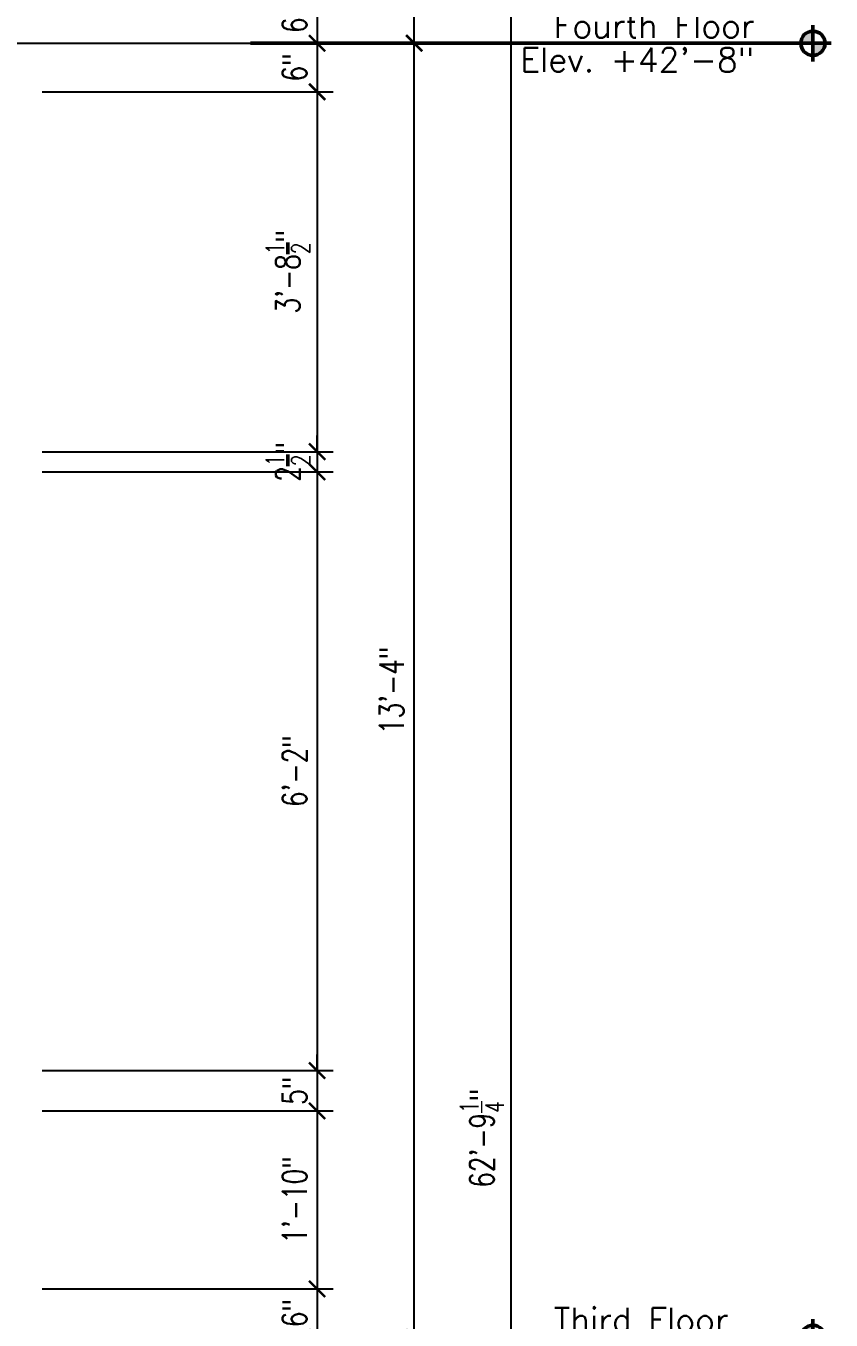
# Model space of a CAD drawing. Header units: inches. Extents: x 3850 to 5846, y -3 to 909.
# Drawn here: x 4800.3 to 4899.9, y 411.1 to 571.1 of the extents above; entities that cross this region are included whole.
import ezdxf

# ---------------------------------------------------------------- set-up
doc = ezdxf.new("R2010")
doc.units = ezdxf.units.IN
doc.header["$LTSCALE"] = 0.5
doc.header["$MEASUREMENT"] = 0
doc.layers.get('0').update_dxf_attribs({"lineweight": 18})
doc.layers.get('Defpoints').update_dxf_attribs({"color": 140, "lineweight": 18})
doc.layers.add('A-Anno-Dims', color=211, linetype='Continuous', lineweight=18)
doc.layers.add('A-Detl-Wide', color=213, linetype='Continuous', lineweight=50)
doc.styles.add('Arch-Dim', font='romans.shx', dxfattribs={"width": 0.75})
doc.styles.add('RomanS', font='romans.shx')
doc.dimstyles.new('Aec-Arch-I-96', dxfattribs={"dimscale": 96, "dimtxt": 0.09375, "dimasz": 0.0625, "dimexe": 0.0625, "dimexo": 0.0625, "dimgap": 0.03125, "dimtad": 1, "dimdec": 4, "dimzin": 3, "dimdsep": 46, "dimlunit": 4, "dimtxsty": 'Arch-Dim', "dimblk": 'ARCHTICK', "dimcen": 0.09375, "dimazin": 2, "dimtfac": 0.75, "dimtdec": 4, "dimtix": 1, "dimtmove": 2, "dimatfit": 2, "dimfxl": 1, "dimtolj": 1, "dimtzin": 0, "dimarcsym": 0})

# ---------------------------------------------------------------- blocks, each defined once
blk = doc.blocks.new('Anno_Elevation_Label_1')
at = {"linetype": 'ByBlock'}
h = blk.add_hatch(color=0, dxfattribs=at)
h.paths.add_polyline_path([(-0.7799, 0.0469), (-0.7799, 0), (-0.733, 0, 0.414214)])
h.paths.add_polyline_path([(-0.7799, 0), (-0.8268, 0, 0.414214), (-0.7799, -0.0469)])
at = {"color": 0, "linetype": 'ByBlock'}
for p, q in [((-0.7799, -0.0703), (-0.7799, 0.0703)), ((-0.8502, 0), (0, 0))]:
    blk.add_line(p, q, dxfattribs=at)
blk.add_circle((-0.7799, 0), 0.0469, dxfattribs=at)
at = {"color": 0, "linetype": 'ByBlock', "style": 'RomanS'}
for tag, p in [('LABEL', (-0.7308, 0.0207)), ('ELEVATION', (-0.7308, -0.111))]:
    blk.add_attdef(tag, p, '', height=0.0938, dxfattribs=at)
blk = doc.blocks.new('_ArchTick')
at = {"color": 0, "linetype": 'ByBlock', "const_width": 0.15}
blk.add_lwpolyline([(-0.5, -0.5), (0.5, 0.5)], dxfattribs=at)
blk = doc.blocks.new('*D154')
at = {"layer": 'A-Anno-Dims', "color": 0, "lineweight": -2, "transparency": 16777216}
for p, q in [((4802.32, 569), (4850.32, 569)), ((4848.32, 409), (4848.32, 569)), ((4802.32, 409), (4850.32, 409))]:
    blk.add_line(p, q, dxfattribs=at)
at = {"layer": 'Defpoints', "color": 0, "transparency": 16777216}
for p in [(4800.32, 569), (4848.32, 569), (4800.32, 409)]:
    blk.add_point(p, dxfattribs=at)
at = {"layer": 'A-Anno-Dims', "color": 0, "lineweight": -2, "transparency": 16777216, "xscale": 2, "yscale": 2, "zscale": 2}
for p, rotation in [((4848.32, 569), 90), ((4848.32, 409), 270)]:
    blk.add_blockref('_ArchTick', p, dxfattribs=dict(at, rotation=rotation))
at = {"layer": 'A-Anno-Dims', "color": 0, "transparency": 16777216, "insert": (4845.53, 489), "char_height": 3, "attachment_point": 5, "rotation": 90, "style": 'Arch-Dim'}
blk.add_mtext('\\A1;13\'-4"', dxfattribs=at)
blk = doc.blocks.new('*D155')
at = {"layer": 'A-Anno-Dims', "color": 0, "lineweight": -2, "transparency": 16777216}
for p, q in [((4802.32, 729), (4850.32, 729)), ((4848.32, 569), (4848.32, 729)), ((4802.32, 569), (4850.32, 569))]:
    blk.add_line(p, q, dxfattribs=at)
at = {"layer": 'Defpoints', "color": 0, "transparency": 16777216}
for p in [(4800.32, 729), (4848.32, 729), (4800.32, 569)]:
    blk.add_point(p, dxfattribs=at)
at = {"layer": 'A-Anno-Dims', "color": 0, "lineweight": -2, "transparency": 16777216, "xscale": 2, "yscale": 2, "zscale": 2}
for p, rotation in [((4848.32, 729), 90), ((4848.32, 569), 270)]:
    blk.add_blockref('_ArchTick', p, dxfattribs=dict(at, rotation=rotation))
at = {"layer": 'A-Anno-Dims', "color": 0, "transparency": 16777216, "insert": (4845.53, 649), "char_height": 3, "attachment_point": 5, "rotation": 90, "style": 'Arch-Dim'}
blk.add_mtext('\\A1;13\'-4"', dxfattribs=at)
blk = doc.blocks.new('*D157')
at = {"layer": 'A-Anno-Dims', "color": 0, "lineweight": -2, "transparency": 16777216}
for p, q in [((4802.32, 810.25), (4862.32, 810.25)), ((4860.32, 57), (4860.32, 810.25)), ((4802.32, 57), (4862.32, 57))]:
    blk.add_line(p, q, dxfattribs=at)
at = {"layer": 'Defpoints', "color": 0, "transparency": 16777216}
for p in [(4800.32, 810.25), (4860.32, 810.25), (4800.32, 57)]:
    blk.add_point(p, dxfattribs=at)
at = {"layer": 'A-Anno-Dims', "color": 0, "lineweight": -2, "transparency": 16777216, "xscale": 2, "yscale": 2, "zscale": 2}
for p, rotation in [((4860.32, 810.25), 90), ((4860.32, 57), 270)]:
    blk.add_blockref('_ArchTick', p, dxfattribs=dict(at, rotation=rotation))
at = {"layer": 'A-Anno-Dims', "color": 0, "transparency": 16777216, "insert": (4856.7, 433.63), "char_height": 3, "attachment_point": 5, "rotation": 90, "style": 'Arch-Dim'}
blk.add_mtext('\\A1;62\'-9{\\H0.750000x;\\S1/4;}"', dxfattribs=at)
blk = doc.blocks.new('*D183')
at = {"layer": 'A-Detl-Wide', "color": 0, "lineweight": -2, "transparency": 16777216}
for p, q in [((4802.32, 575), (4838.32, 575)), ((4836.32, 575), (4836.32, 569)), ((4795.82, 569), (4838.32, 569))]:
    blk.add_line(p, q, dxfattribs=at)
at = {"layer": 'Defpoints', "color": 0, "transparency": 16777216}
for p in [(4800.32, 575), (4793.82, 569), (4836.32, 569)]:
    blk.add_point(p, dxfattribs=at)
at = {"layer": 'A-Detl-Wide', "color": 0, "lineweight": -2, "transparency": 16777216, "xscale": 2, "yscale": 2, "zscale": 2}
for p, rotation in [((4836.32, 575), 90), ((4836.32, 569), 270)]:
    blk.add_blockref('_ArchTick', p, dxfattribs=dict(at, rotation=rotation))
at = {"layer": 'A-Detl-Wide', "color": 0, "transparency": 16777216, "insert": (4833.53, 572), "char_height": 3, "attachment_point": 5, "rotation": 90, "style": 'Arch-Dim'}
blk.add_mtext('\\A1;6"', dxfattribs=at)
blk = doc.blocks.new('*D184')
at = {"layer": 'A-Detl-Wide', "color": 0, "lineweight": -2, "transparency": 16777216}
for p, q in [((4795.82, 569), (4838.32, 569)), ((4836.32, 569), (4836.32, 563)), ((4802.32, 563), (4838.32, 563))]:
    blk.add_line(p, q, dxfattribs=at)
at = {"layer": 'Defpoints', "color": 0, "transparency": 16777216}
for p in [(4793.82, 569), (4800.32, 563), (4836.32, 563)]:
    blk.add_point(p, dxfattribs=at)
at = {"layer": 'A-Detl-Wide', "color": 0, "lineweight": -2, "transparency": 16777216, "xscale": 2, "yscale": 2, "zscale": 2}
for p, rotation in [((4836.32, 569), 90), ((4836.32, 563), 270)]:
    blk.add_blockref('_ArchTick', p, dxfattribs=dict(at, rotation=rotation))
at = {"layer": 'A-Detl-Wide', "color": 0, "transparency": 16777216, "insert": (4833.53, 566), "char_height": 3, "attachment_point": 5, "rotation": 90, "style": 'Arch-Dim'}
blk.add_mtext('\\A1;6"', dxfattribs=at)
blk = doc.blocks.new('*D185')
at = {"layer": 'A-Detl-Wide', "color": 0, "lineweight": -2, "transparency": 16777216}
for p, q in [((4802.32, 563), (4838.32, 563)), ((4836.32, 563), (4836.32, 518.5)), ((4802.32, 518.5), (4838.32, 518.5))]:
    blk.add_line(p, q, dxfattribs=at)
at = {"layer": 'Defpoints', "color": 0, "transparency": 16777216}
for p in [(4800.32, 563), (4800.32, 518.5), (4836.32, 518.5)]:
    blk.add_point(p, dxfattribs=at)
at = {"layer": 'A-Detl-Wide', "color": 0, "lineweight": -2, "transparency": 16777216, "xscale": 2, "yscale": 2, "zscale": 2}
for p, rotation in [((4836.32, 563), 90), ((4836.32, 518.5), 270)]:
    blk.add_blockref('_ArchTick', p, dxfattribs=dict(at, rotation=rotation))
at = {"layer": 'A-Detl-Wide', "color": 0, "transparency": 16777216, "insert": (4832.7, 540.75), "char_height": 3, "attachment_point": 5, "rotation": 90, "style": 'Arch-Dim'}
blk.add_mtext('\\A1;3\'-8{\\H0.750000x;\\S1/2;}"', dxfattribs=at)
blk = doc.blocks.new('*D186')
at = {"layer": 'A-Detl-Wide', "color": 0, "lineweight": -2, "transparency": 16777216}
for p, q in [((4836.32, 518.5), (4836.32, 520.5)), ((4802.32, 518.5), (4838.32, 518.5)), ((4836.32, 518.5), (4836.32, 516)), ((4802.32, 516), (4838.32, 516)), ((4836.32, 516), (4836.32, 514))]:
    blk.add_line(p, q, dxfattribs=at)
at = {"layer": 'Defpoints', "color": 0, "transparency": 16777216}
for p in [(4800.32, 518.5), (4800.32, 516), (4836.32, 516)]:
    blk.add_point(p, dxfattribs=at)
at = {"layer": 'A-Detl-Wide', "color": 0, "lineweight": -2, "transparency": 16777216, "xscale": 2, "yscale": 2, "zscale": 2}
for p, rotation in [((4836.32, 518.5), 270), ((4836.32, 516), 90)]:
    blk.add_blockref('_ArchTick', p, dxfattribs=dict(at, rotation=rotation))
at = {"layer": 'A-Detl-Wide', "color": 0, "transparency": 16777216, "insert": (4832.7, 517.25), "char_height": 3, "attachment_point": 5, "rotation": 90, "style": 'Arch-Dim'}
blk.add_mtext('\\A1;2{\\H0.750000x;\\S1/2;}"', dxfattribs=at)
blk = doc.blocks.new('*D187')
at = {"layer": 'A-Detl-Wide', "color": 0, "lineweight": -2, "transparency": 16777216}
for p, q in [((4836.32, 442), (4836.32, 444)), ((4802.32, 442), (4838.32, 442)), ((4836.32, 442), (4836.32, 437)), ((4802.32, 437), (4838.32, 437)), ((4836.32, 437), (4836.32, 435))]:
    blk.add_line(p, q, dxfattribs=at)
at = {"layer": 'Defpoints', "color": 0, "transparency": 16777216}
for p in [(4800.32, 442), (4800.32, 437), (4836.32, 437)]:
    blk.add_point(p, dxfattribs=at)
at = {"layer": 'A-Detl-Wide', "color": 0, "lineweight": -2, "transparency": 16777216, "xscale": 2, "yscale": 2, "zscale": 2}
for p, rotation in [((4836.32, 442), 270), ((4836.32, 437), 90)]:
    blk.add_blockref('_ArchTick', p, dxfattribs=dict(at, rotation=rotation))
at = {"layer": 'A-Detl-Wide', "color": 0, "transparency": 16777216, "insert": (4833.53, 439.5), "char_height": 3, "attachment_point": 5, "rotation": 90, "style": 'Arch-Dim'}
blk.add_mtext('\\A1;5"', dxfattribs=at)
blk = doc.blocks.new('*D188')
at = {"layer": 'A-Detl-Wide', "color": 0, "lineweight": -2, "transparency": 16777216}
for p, q in [((4802.32, 437), (4838.32, 437)), ((4836.32, 437), (4836.32, 415)), ((4802.32, 415), (4838.32, 415))]:
    blk.add_line(p, q, dxfattribs=at)
at = {"layer": 'Defpoints', "color": 0, "transparency": 16777216}
for p in [(4800.32, 437), (4800.32, 415), (4836.32, 415)]:
    blk.add_point(p, dxfattribs=at)
at = {"layer": 'A-Detl-Wide', "color": 0, "lineweight": -2, "transparency": 16777216, "xscale": 2, "yscale": 2, "zscale": 2}
for p, rotation in [((4836.32, 437), 90), ((4836.32, 415), 270)]:
    blk.add_blockref('_ArchTick', p, dxfattribs=dict(at, rotation=rotation))
at = {"layer": 'A-Detl-Wide', "color": 0, "transparency": 16777216, "insert": (4833.53, 426), "char_height": 3, "attachment_point": 5, "rotation": 90, "style": 'Arch-Dim'}
blk.add_mtext('\\A1;1\'-10"', dxfattribs=at)
blk = doc.blocks.new('*D189')
at = {"layer": 'A-Detl-Wide', "color": 0, "lineweight": -2, "transparency": 16777216}
for p, q in [((4802.32, 415), (4838.32, 415)), ((4836.32, 415), (4836.32, 409)), ((4795.82, 409), (4838.32, 409))]:
    blk.add_line(p, q, dxfattribs=at)
at = {"layer": 'Defpoints', "color": 0, "transparency": 16777216}
for p in [(4800.32, 415), (4793.82, 409), (4836.32, 409)]:
    blk.add_point(p, dxfattribs=at)
at = {"layer": 'A-Detl-Wide', "color": 0, "lineweight": -2, "transparency": 16777216, "xscale": 2, "yscale": 2, "zscale": 2}
for p, rotation in [((4836.32, 415), 90), ((4836.32, 409), 270)]:
    blk.add_blockref('_ArchTick', p, dxfattribs=dict(at, rotation=rotation))
at = {"layer": 'A-Detl-Wide', "color": 0, "transparency": 16777216, "insert": (4833.53, 412), "char_height": 3, "attachment_point": 5, "rotation": 90, "style": 'Arch-Dim'}
blk.add_mtext('\\A1;6"', dxfattribs=at)
blk = doc.blocks.new('*D304')
at = {"layer": 'A-Anno-Dims', "color": 0, "lineweight": -2, "transparency": 16777216}
for p, q in [((4804.32, 516), (4838.32, 516)), ((4836.32, 516), (4836.32, 442)), ((4804.32, 442), (4838.32, 442))]:
    blk.add_line(p, q, dxfattribs=at)
at = {"layer": 'Defpoints', "color": 0, "transparency": 16777216}
for p in [(4802.32, 516), (4802.32, 442), (4836.32, 442)]:
    blk.add_point(p, dxfattribs=at)
at = {"layer": 'A-Anno-Dims', "color": 0, "lineweight": -2, "transparency": 16777216, "xscale": 2, "yscale": 2, "zscale": 2}
for p, rotation in [((4836.32, 516), 90), ((4836.32, 442), 270)]:
    blk.add_blockref('_ArchTick', p, dxfattribs=dict(at, rotation=rotation))
at = {"layer": 'A-Anno-Dims', "color": 0, "transparency": 16777216, "insert": (4833.53, 479), "char_height": 3, "attachment_point": 5, "rotation": 90, "style": 'Arch-Dim'}
blk.add_mtext('\\A1;6\'-2"', dxfattribs=at)

msp = doc.modelspace()

# ---------------------------------------------------------------- linework, layer by layer
at = {"layer": 'A-Detl-Wide'}
msp.add_line((4877.22146, 568.99998), (4828.08695, 568.99998), dxfattribs=at)

# ---------------------------------------------------------------- block references
ref = msp.add_blockref('Anno_Elevation_Label_1', (4872.65185, 568.99998), dxfattribs=dict(at, xscale=-32, yscale=32, zscale=32))
ref.add_attrib('ELEVATION', ' Elev. +42\'-8"', (4859.38481, 565.44866), dxfattribs={"layer": '0', "color": 0, "linetype": 'ByBlock', "height": 3, "style": 'RomanS'})
ref.add_attrib('LABEL', 'Fourth Floor', (4865.56359, 569.66308), dxfattribs={"layer": '0', "color": 0, "linetype": 'ByBlock', "height": 3, "style": 'RomanS'})
ref = msp.add_blockref('Anno_Elevation_Label_1', (4872.65185, 408.99998), dxfattribs=dict(at, xscale=-32, yscale=32, zscale=32))
ref.add_attrib('ELEVATION', ' Elev. +29\'-4"', (4859.38481, 405.44866), dxfattribs={"layer": '0', "color": 0, "linetype": 'ByBlock', "height": 3, "style": 'RomanS'})
ref.add_attrib('LABEL', 'Third Floor', (4865.56359, 409.66308), dxfattribs={"layer": '0', "color": 0, "linetype": 'ByBlock', "height": 3, "style": 'RomanS'})

# ---------------------------------------------------------------- dimensions: what is measured, and where the dimension line sits
at = {"layer": 'A-Anno-Dims'}
for base, p1, p2, picture, middle in [((4860.32058, 810.24998), (4800.32002, 57.00008), (4800.32002, 810.24998), '*D157', (4856.69558, 433.62503)), ((4848.32036, 729.00438), (4800.32002, 569.00438), (4800.32002, 729.00438), '*D155', (4845.53464, 649.00438)), ((4848.32036, 569.00438), (4800.32002, 409.00438), (4800.32002, 569.00438), '*D154', (4845.53464, 489.00438)), ((4836.32013, 441.99998), (4802.31991, 516.00268), (4802.31991, 441.99998), '*D304', (4833.53442, 479.00133))]:
    dim = msp.add_linear_dim(base=base, p1=p1, p2=p2, angle=90, dimstyle='Aec-Arch-I-96', override={"dimscale": 32}, dxfattribs=at)
    dim.commit()
    dim.dimension.update_dxf_attribs({"geometry": picture, "text_midpoint": middle})
at = {"layer": 'A-Detl-Wide'}
for base, p1, p2, picture, middle in [((4836.32013, 569.00268), (4800.31991, 574.99998), (4793.81906, 569.00268), '*D183', (4833.53442, 572.00133)), ((4836.32013, 562.99998), (4793.81906, 569.00268), (4800.31991, 562.99998), '*D184', (4833.53442, 566.00133)), ((4836.32013, 518.50268), (4800.31991, 562.99998), (4800.31991, 518.50268), '*D185', (4832.69513, 540.75133)), ((4836.32013, 516.00268), (4800.31991, 518.50268), (4800.31991, 516.00268), '*D186', (4832.69513, 517.25268)), ((4836.32013, 436.99998), (4800.31991, 441.99998), (4800.31991, 436.99998), '*D187', (4833.53442, 439.49998)), ((4836.32013, 414.99998), (4800.31991, 436.99998), (4800.31991, 414.99998), '*D188', (4833.53442, 425.99998)), ((4836.32013, 409.00268), (4800.31991, 414.99998), (4793.81906, 409.00268), '*D189', (4833.53442, 412.00133))]:
    dim = msp.add_linear_dim(base=base, p1=p1, p2=p2, angle=90, dimstyle='Aec-Arch-I-96', override={"dimscale": 32}, dxfattribs=at)
    dim.commit()
    dim.dimension.update_dxf_attribs({"geometry": picture, "text_midpoint": middle})

doc.saveas('drawing.dxf')
